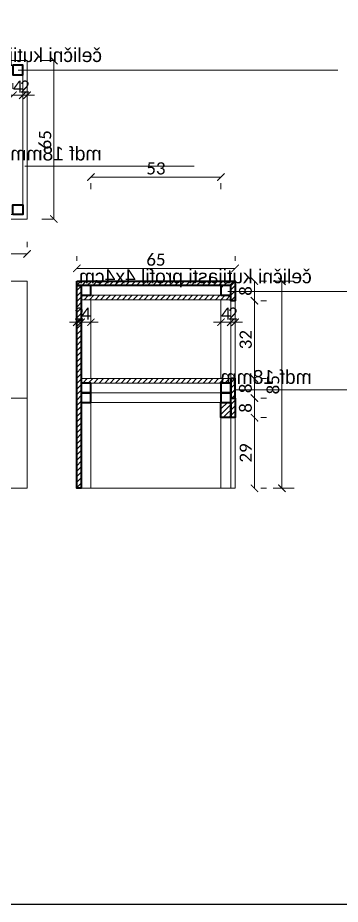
# Model space of a CAD drawing. Header units: centimetres. Extents: x -26724 to 60145, y -23645 to 6771.
# Drawn here: x 2442.5 to 2574.9, y -74.5 to 289.4 of the extents above; entities that cross this region are included whole.
import ezdxf

# ---------------------------------------------------------------- set-up
doc = ezdxf.new("R2010")
doc.units = ezdxf.units.CM
for name, color, linetype, lineweight in [('2.IZGLED', 7, 'Continuous', 13), ('4.KOTE', 88, 'Continuous', 15), ('zid', 7, 'Continuous', 40)]:
    doc.layers.add(name, color=color, linetype=linetype, lineweight=lineweight)
doc.layers.add('3.IZGLED 2', color=7, linetype='Continuous', lineweight=9, true_color=0x4a4a4a)
doc.layers.add('tekst @ 50', color=7, linetype='Continuous')
doc.styles.add('Notes', font='arial.ttf', dxfattribs={"height": 3})
doc.styles.get("Standard").update_dxf_attribs({"font": 'calibri.ttf'})
doc.dimstyles.new('ja 1 30 izgledi zidova', dxfattribs={"dimtxt": 5, "dimasz": 3, "dimexe": 5, "dimexo": 5, "dimgap": 1, "dimtad": 1, "dimdec": 0, "dimtxsty": 'Standard', "dimblk": 'ARCHTICK', "dimcen": 2.5, "dimclrd": 256, "dimclrt": 7, "dimadec": 0, "dimazin": 0, "dimtfac": 1, "dimtdec": 0, "dimtix": 1, "dimtmove": 1, "dimatfit": 3, "dimldrblk": 'ARCHTICK', "dimfxl": 5, "dimfxlon": 1, "dimlwd": 0, "dimlwe": 9, "dimarcsym": 0})
pattern_1 = [(45, (24.0887, -1e-13), (-1.122532, 1.122532), [])]

# ---------------------------------------------------------------- blocks, each defined once
blk = doc.blocks.new('_ArchTick')
at = {"color": 0, "linetype": 'ByBlock', "const_width": 0.15}
blk.add_lwpolyline([(-0.5, -0.5), (0.5, 0.5)], dxfattribs=at)
blk = doc.blocks.new('*D1003')
at = {"layer": '4.KOTE', "color": 0, "lineweight": 9, "transparency": 16777216}
for p, q in [((2466.72, 189.64), (2466.72, 191.5)), ((2531.72, 189.64), (2531.72, 191.5))]:
    blk.add_line(p, q, dxfattribs=at)
at = {"layer": '4.KOTE', "lineweight": 0, "transparency": 16777216}
blk.add_line((2531.72, 186.5), (2466.72, 186.5), dxfattribs=at)
at = {"layer": 'Defpoints', "color": 0, "transparency": 16777216}
for p in [(2466.72, 186.5), (2466.72, 181.24, 54), (2531.72, 181.24, 54)]:
    blk.add_point(p, dxfattribs=at)
at = {"layer": '4.KOTE', "lineweight": 0, "transparency": 16777216, "xscale": 3, "yscale": 3, "zscale": 3, "rotation": 180}
blk.add_blockref('_ArchTick', (2466.72, 186.5), dxfattribs=at)
at = {"layer": '4.KOTE', "lineweight": 0, "transparency": 16777216, "xscale": 3, "yscale": 3, "zscale": 3}
blk.add_blockref('_ArchTick', (2531.72, 186.5), dxfattribs=at)
at = {"layer": '4.KOTE', "color": 7, "transparency": 16777216, "insert": (2499.22, 190.06), "char_height": 5, "attachment_point": 5}
blk.add_mtext('65', dxfattribs=at)
blk = doc.blocks.new('*D1004')
at = {"layer": '4.KOTE', "lineweight": 0, "transparency": 16777216}
blk.add_line((2539.66, 181.24), (2539.66, 173.24), dxfattribs=at)
at = {"layer": '4.KOTE', "color": 0, "lineweight": 9, "transparency": 16777216}
for p, q in [((2542.33, 181.24), (2544.66, 181.24)), ((2542.33, 173.24), (2544.66, 173.24))]:
    blk.add_line(p, q, dxfattribs=at)
at = {"layer": 'Defpoints', "color": 0, "transparency": 16777216}
for p in [(2531.72, 181.24, 54), (2531.72, 173.24, 54), (2539.66, 173.24)]:
    blk.add_point(p, dxfattribs=at)
at = {"layer": '4.KOTE', "lineweight": 0, "transparency": 16777216, "xscale": 3, "yscale": 3, "zscale": 3}
for p, rotation in [((2539.66, 181.24), 90), ((2539.66, 173.24), 270)]:
    blk.add_blockref('_ArchTick', p, dxfattribs=dict(at, rotation=rotation))
at = {"layer": '4.KOTE', "color": 7, "transparency": 16777216, "insert": (2536.1, 177.24), "char_height": 5, "attachment_point": 5, "rotation": 90}
blk.add_mtext('8', dxfattribs=at)
blk = doc.blocks.new('*D1005')
at = {"layer": '4.KOTE', "lineweight": 0, "transparency": 16777216}
blk.add_line((2539.66, 173.24), (2539.66, 141.24), dxfattribs=at)
at = {"layer": '4.KOTE', "color": 0, "lineweight": 9, "transparency": 16777216}
for p, q in [((2542.33, 173.24), (2544.66, 173.24)), ((2542.33, 141.24), (2544.66, 141.24))]:
    blk.add_line(p, q, dxfattribs=at)
at = {"layer": 'Defpoints', "color": 0, "transparency": 16777216}
for p in [(2531.72, 173.24, 54), (2531.72, 141.24, 54), (2539.66, 141.24)]:
    blk.add_point(p, dxfattribs=at)
at = {"layer": '4.KOTE', "lineweight": 0, "transparency": 16777216, "xscale": 3, "yscale": 3, "zscale": 3}
for p, rotation in [((2539.66, 173.24), 90), ((2539.66, 141.24), 270)]:
    blk.add_blockref('_ArchTick', p, dxfattribs=dict(at, rotation=rotation))
at = {"layer": '4.KOTE', "color": 7, "transparency": 16777216, "insert": (2536.1, 157.24), "char_height": 5, "attachment_point": 5, "rotation": 90}
blk.add_mtext('32', dxfattribs=at)
blk = doc.blocks.new('*D1006')
at = {"layer": '4.KOTE', "lineweight": 0, "transparency": 16777216}
blk.add_line((2539.66, 141.24), (2539.66, 133.24), dxfattribs=at)
at = {"layer": '4.KOTE', "color": 0, "lineweight": 9, "transparency": 16777216}
for p, q in [((2542.33, 141.24), (2544.66, 141.24)), ((2542.33, 133.24), (2544.66, 133.24))]:
    blk.add_line(p, q, dxfattribs=at)
at = {"layer": 'Defpoints', "color": 0, "transparency": 16777216}
for p in [(2531.72, 141.24, 54), (2531.72, 133.24, 54), (2539.66, 133.24)]:
    blk.add_point(p, dxfattribs=at)
at = {"layer": '4.KOTE', "lineweight": 0, "transparency": 16777216, "xscale": 3, "yscale": 3, "zscale": 3}
for p, rotation in [((2539.66, 141.24), 90), ((2539.66, 133.24), 270)]:
    blk.add_blockref('_ArchTick', p, dxfattribs=dict(at, rotation=rotation))
at = {"layer": '4.KOTE', "color": 7, "transparency": 16777216, "insert": (2536.1, 137.24), "char_height": 5, "attachment_point": 5, "rotation": 90}
blk.add_mtext('8', dxfattribs=at)
blk = doc.blocks.new('*D1007')
at = {"layer": '4.KOTE', "lineweight": 0, "transparency": 16777216}
blk.add_line((2539.66, 133.24), (2539.66, 125.24), dxfattribs=at)
at = {"layer": '4.KOTE', "color": 0, "lineweight": 9, "transparency": 16777216}
for p, q in [((2542.33, 133.24), (2544.66, 133.24)), ((2542.33, 125.24), (2544.66, 125.24))]:
    blk.add_line(p, q, dxfattribs=at)
at = {"layer": 'Defpoints', "color": 0, "transparency": 16777216}
for p in [(2531.72, 133.24, 54), (2531.72, 125.24, 54), (2539.66, 125.24)]:
    blk.add_point(p, dxfattribs=at)
at = {"layer": '4.KOTE', "lineweight": 0, "transparency": 16777216, "xscale": 3, "yscale": 3, "zscale": 3}
for p, rotation in [((2539.66, 133.24), 90), ((2539.66, 125.24), 270)]:
    blk.add_blockref('_ArchTick', p, dxfattribs=dict(at, rotation=rotation))
at = {"layer": '4.KOTE', "color": 7, "transparency": 16777216, "insert": (2536.1, 129.24), "char_height": 5, "attachment_point": 5, "rotation": 90}
blk.add_mtext('8', dxfattribs=at)
blk = doc.blocks.new('*D1008')
at = {"layer": '4.KOTE', "lineweight": 0, "transparency": 16777216}
blk.add_line((2539.66, 125.24), (2539.66, 96.24), dxfattribs=at)
at = {"layer": '4.KOTE', "color": 0, "lineweight": 9, "transparency": 16777216}
for p, q in [((2542.33, 125.24), (2544.66, 125.24)), ((2542.33, 96.24), (2544.66, 96.24))]:
    blk.add_line(p, q, dxfattribs=at)
at = {"layer": 'Defpoints', "color": 0, "transparency": 16777216}
for p in [(2531.72, 125.24, 54), (2531.72, 96.24, 54), (2539.66, 96.24)]:
    blk.add_point(p, dxfattribs=at)
at = {"layer": '4.KOTE', "lineweight": 0, "transparency": 16777216, "xscale": 3, "yscale": 3, "zscale": 3}
for p, rotation in [((2539.66, 125.24), 90), ((2539.66, 96.24), 270)]:
    blk.add_blockref('_ArchTick', p, dxfattribs=dict(at, rotation=rotation))
at = {"layer": '4.KOTE', "color": 7, "transparency": 16777216, "insert": (2536.1, 110.74), "char_height": 5, "attachment_point": 5, "rotation": 90}
blk.add_mtext('29', dxfattribs=at)
blk = doc.blocks.new('*D1009')
at = {"layer": '4.KOTE', "color": 0, "lineweight": 9, "transparency": 16777216}
for p, q in [((2547.41, 181.24), (2555.96, 181.24)), ((2547.41, 96.24), (2555.96, 96.24))]:
    blk.add_line(p, q, dxfattribs=at)
at = {"layer": '4.KOTE', "lineweight": 0, "transparency": 16777216}
blk.add_line((2550.96, 181.24), (2550.96, 96.24), dxfattribs=at)
at = {"layer": 'Defpoints', "color": 0, "transparency": 16777216}
for p in [(2466.72, 181.24, 54), (2466.72, 96.24, 54), (2550.96, 96.24)]:
    blk.add_point(p, dxfattribs=at)
at = {"layer": '4.KOTE', "lineweight": 0, "transparency": 16777216, "xscale": 3, "yscale": 3, "zscale": 3}
for p, rotation in [((2550.96, 181.24), 90), ((2550.96, 96.24), 270)]:
    blk.add_blockref('_ArchTick', p, dxfattribs=dict(at, rotation=rotation))
at = {"layer": '4.KOTE', "color": 7, "transparency": 16777216, "insert": (2547.4, 138.74), "char_height": 5, "attachment_point": 5, "rotation": 90}
blk.add_mtext('85', dxfattribs=at)
blk = doc.blocks.new('*D1010')
at = {"layer": '4.KOTE', "lineweight": 0, "transparency": 16777216}
for p, q in [((2529.92, 164.39), (2526.92, 164.39)), ((2531.72, 164.39), (2529.92, 164.39)), ((2531.72, 164.39), (2534.72, 164.39))]:
    blk.add_line(p, q, dxfattribs=at)
at = {"layer": '4.KOTE', "color": 0, "lineweight": 9, "transparency": 16777216}
for p, q in [((2529.92, 161.88), (2529.92, 159.39)), ((2531.72, 161.88), (2531.72, 159.39))]:
    blk.add_line(p, q, dxfattribs=at)
at = {"layer": 'Defpoints', "color": 0, "transparency": 16777216}
for p in [(2529.92, 173.24, 54), (2531.72, 173.24, 54), (2529.92, 164.39)]:
    blk.add_point(p, dxfattribs=at)
at = {"layer": '4.KOTE', "lineweight": 0, "transparency": 16777216, "xscale": 3, "yscale": 3, "zscale": 3}
blk.add_blockref('_ArchTick', (2529.92, 164.39), dxfattribs=at)
at = {"layer": '4.KOTE', "lineweight": 0, "transparency": 16777216, "xscale": 3, "yscale": 3, "zscale": 3, "rotation": 180}
blk.add_blockref('_ArchTick', (2531.72, 164.39), dxfattribs=at)
at = {"layer": '4.KOTE', "color": 7, "transparency": 16777216, "insert": (2530.82, 167.92), "char_height": 5, "attachment_point": 5}
blk.add_mtext('2', dxfattribs=at)
blk = doc.blocks.new('*D1011')
at = {"layer": '4.KOTE', "lineweight": 0, "transparency": 16777216}
for p, q in [((2525.92, 164.39), (2522.92, 164.39)), ((2529.92, 164.39), (2525.92, 164.39)), ((2529.92, 164.39), (2532.92, 164.39))]:
    blk.add_line(p, q, dxfattribs=at)
at = {"layer": '4.KOTE', "color": 0, "lineweight": 9, "transparency": 16777216}
for p, q in [((2525.92, 161.94), (2525.92, 159.39)), ((2529.92, 161.88), (2529.92, 159.39))]:
    blk.add_line(p, q, dxfattribs=at)
at = {"layer": 'Defpoints', "color": 0, "transparency": 16777216}
for p in [(2525.92, 173.64, 54), (2529.92, 173.24, 54), (2525.92, 164.39)]:
    blk.add_point(p, dxfattribs=at)
at = {"layer": '4.KOTE', "lineweight": 0, "transparency": 16777216, "xscale": 3, "yscale": 3, "zscale": 3}
blk.add_blockref('_ArchTick', (2525.92, 164.39), dxfattribs=at)
at = {"layer": '4.KOTE', "lineweight": 0, "transparency": 16777216, "xscale": 3, "yscale": 3, "zscale": 3, "rotation": 180}
blk.add_blockref('_ArchTick', (2529.92, 164.39), dxfattribs=at)
at = {"layer": '4.KOTE', "color": 7, "transparency": 16777216, "insert": (2527.92, 167.9), "char_height": 5, "attachment_point": 5}
blk.add_mtext('4', dxfattribs=at)
blk = doc.blocks.new('*D1012')
at = {"layer": '4.KOTE', "lineweight": 0, "transparency": 16777216}
blk.add_line((2525.92, 223.95), (2472.52, 223.95), dxfattribs=at)
at = {"layer": '4.KOTE', "color": 0, "lineweight": 9, "transparency": 16777216}
for p, q in [((2472.52, 221.5), (2472.52, 218.95)), ((2525.92, 221.5), (2525.92, 218.95))]:
    blk.add_line(p, q, dxfattribs=at)
at = {"layer": 'Defpoints', "color": 0, "transparency": 16777216}
for p in [(2472.52, 233.2, 54), (2525.92, 233.2, 54), (2472.52, 223.95)]:
    blk.add_point(p, dxfattribs=at)
at = {"layer": '4.KOTE', "lineweight": 0, "transparency": 16777216, "xscale": 3, "yscale": 3, "zscale": 3, "rotation": 180}
blk.add_blockref('_ArchTick', (2472.52, 223.95), dxfattribs=at)
at = {"layer": '4.KOTE', "lineweight": 0, "transparency": 16777216, "xscale": 3, "yscale": 3, "zscale": 3}
blk.add_blockref('_ArchTick', (2525.92, 223.95), dxfattribs=at)
at = {"layer": '4.KOTE', "color": 7, "transparency": 16777216, "insert": (2499.22, 227.51), "char_height": 5, "attachment_point": 5}
blk.add_mtext('53', dxfattribs=at)
blk = doc.blocks.new('*D1013')
at = {"layer": '4.KOTE', "lineweight": 0, "transparency": 16777216}
for p, q in [((2468.52, 164.39), (2465.52, 164.39)), ((2472.52, 164.39), (2468.52, 164.39)), ((2472.52, 164.39), (2475.52, 164.39))]:
    blk.add_line(p, q, dxfattribs=at)
at = {"layer": '4.KOTE', "color": 0, "lineweight": 9, "transparency": 16777216}
for p, q in [((2468.52, 161.73), (2468.52, 159.39)), ((2472.52, 161.94), (2472.52, 159.39))]:
    blk.add_line(p, q, dxfattribs=at)
at = {"layer": 'Defpoints', "color": 0, "transparency": 16777216}
for p in [(2468.52, 172.36, 54), (2472.52, 173.64, 54), (2468.52, 164.39)]:
    blk.add_point(p, dxfattribs=at)
at = {"layer": '4.KOTE', "lineweight": 0, "transparency": 16777216, "xscale": 3, "yscale": 3, "zscale": 3}
blk.add_blockref('_ArchTick', (2468.52, 164.39), dxfattribs=at)
at = {"layer": '4.KOTE', "lineweight": 0, "transparency": 16777216, "xscale": 3, "yscale": 3, "zscale": 3, "rotation": 180}
blk.add_blockref('_ArchTick', (2472.52, 164.39), dxfattribs=at)
at = {"layer": '4.KOTE', "color": 7, "transparency": 16777216, "insert": (2470.52, 167.9), "char_height": 5, "attachment_point": 5}
blk.add_mtext('4', dxfattribs=at)
blk = doc.blocks.new('*D1014')
at = {"layer": '4.KOTE', "lineweight": 0, "transparency": 16777216}
for p, q in [((2466.74, 164.39), (2463.74, 164.39)), ((2468.52, 164.39), (2466.74, 164.39)), ((2468.52, 164.39), (2471.52, 164.39))]:
    blk.add_line(p, q, dxfattribs=at)
at = {"layer": '4.KOTE', "color": 0, "lineweight": 9, "transparency": 16777216}
for p, q in [((2466.74, 161.69), (2466.74, 159.39)), ((2468.52, 161.73), (2468.52, 159.39))]:
    blk.add_line(p, q, dxfattribs=at)
at = {"layer": 'Defpoints', "color": 0, "transparency": 16777216}
for p in [(2466.74, 172.16, 54), (2468.52, 172.36, 54), (2466.74, 164.39)]:
    blk.add_point(p, dxfattribs=at)
at = {"layer": '4.KOTE', "lineweight": 0, "transparency": 16777216, "xscale": 3, "yscale": 3, "zscale": 3}
blk.add_blockref('_ArchTick', (2466.74, 164.39), dxfattribs=at)
at = {"layer": '4.KOTE', "lineweight": 0, "transparency": 16777216, "xscale": 3, "yscale": 3, "zscale": 3, "rotation": 180}
blk.add_blockref('_ArchTick', (2468.52, 164.39), dxfattribs=at)
at = {"layer": '4.KOTE', "color": 7, "transparency": 16777216, "insert": (2467.63, 167.92), "char_height": 5, "attachment_point": 5}
blk.add_mtext('2', dxfattribs=at)
blk = doc.blocks.new('*D1020')
at = {"layer": '4.KOTE', "color": 0, "lineweight": 9, "transparency": 16777216}
for p, q in [((2266.3, 195.19), (2266.3, 197.44)), ((2446.3, 195.19), (2446.3, 197.44))]:
    blk.add_line(p, q, dxfattribs=at)
at = {"layer": '4.KOTE', "lineweight": 0, "transparency": 16777216}
blk.add_line((2446.3, 192.44), (2266.3, 192.44), dxfattribs=at)
at = {"layer": 'Defpoints', "color": 0, "transparency": 16777216}
for p in [(2266.3, 192.44), (2266.3, 185, 54), (2446.3, 185, 54)]:
    blk.add_point(p, dxfattribs=at)
at = {"layer": '4.KOTE', "lineweight": 0, "transparency": 16777216, "xscale": 3, "yscale": 3, "zscale": 3, "rotation": 180}
blk.add_blockref('_ArchTick', (2266.3, 192.44), dxfattribs=at)
at = {"layer": '4.KOTE', "lineweight": 0, "transparency": 16777216, "xscale": 3, "yscale": 3, "zscale": 3}
blk.add_blockref('_ArchTick', (2446.3, 192.44), dxfattribs=at)
at = {"layer": '4.KOTE', "color": 7, "transparency": 16777216, "insert": (2356.3, 196), "char_height": 5, "attachment_point": 5}
blk.add_mtext('180', dxfattribs=at)
blk = doc.blocks.new('*D1027')
at = {"layer": '4.KOTE', "color": 0, "lineweight": 9, "transparency": 16777216}
for p, q in [((2457.04, 271.76), (2452.32, 271.76)), ((2457.04, 206.76), (2452.32, 206.76))]:
    blk.add_line(p, q, dxfattribs=at)
at = {"layer": '4.KOTE', "lineweight": 0, "transparency": 16777216}
blk.add_line((2457.32, 271.76), (2457.32, 206.76), dxfattribs=at)
at = {"layer": 'Defpoints', "color": 0, "transparency": 16777216}
for p in [(2474.02, 271.76, -40.5), (2457.32, 206.76), (2474.02, 206.76, -40.5)]:
    blk.add_point(p, dxfattribs=at)
at = {"layer": '4.KOTE', "lineweight": 0, "transparency": 16777216, "xscale": 3, "yscale": 3, "zscale": 3}
for p, rotation in [((2457.32, 271.76), 90), ((2457.32, 206.76), 270)]:
    blk.add_blockref('_ArchTick', p, dxfattribs=dict(at, rotation=rotation))
at = {"layer": '4.KOTE', "color": 7, "transparency": 16777216, "insert": (2453.76, 239.26), "char_height": 5, "attachment_point": 5, "rotation": 90}
blk.add_mtext('65', dxfattribs=at)
blk = doc.blocks.new('*D1047')
at = {"layer": '4.KOTE', "color": 0, "lineweight": 9, "transparency": 16777216}
for p, q in [((2440.5, 260.22), (2440.5, 262.56)), ((2444.5, 260.22), (2444.5, 262.56))]:
    blk.add_line(p, q, dxfattribs=at)
at = {"layer": '4.KOTE', "lineweight": 0, "transparency": 16777216}
for p, q in [((2440.5, 257.56), (2437.5, 257.56)), ((2440.5, 257.56), (2444.5, 257.56)), ((2444.5, 257.56), (2447.5, 257.56))]:
    blk.add_line(p, q, dxfattribs=at)
at = {"layer": 'Defpoints', "color": 0, "transparency": 16777216}
for p in [(2444.5, 257.56), (2440.5, 252.82, -40.5), (2444.5, 252.82, -40.5)]:
    blk.add_point(p, dxfattribs=at)
at = {"layer": '4.KOTE', "lineweight": 0, "transparency": 16777216, "xscale": 3, "yscale": 3, "zscale": 3}
blk.add_blockref('_ArchTick', (2440.5, 257.56), dxfattribs=at)
at = {"layer": '4.KOTE', "lineweight": 0, "transparency": 16777216, "xscale": 3, "yscale": 3, "zscale": 3, "rotation": 180}
blk.add_blockref('_ArchTick', (2444.5, 257.56), dxfattribs=at)
at = {"layer": '4.KOTE', "color": 7, "transparency": 16777216, "insert": (2442.5, 261.07), "char_height": 5, "attachment_point": 5}
blk.add_mtext('4', dxfattribs=at)
blk = doc.blocks.new('*D1048')
at = {"layer": '4.KOTE', "color": 0, "lineweight": 9, "transparency": 16777216}
for p, q in [((2444.5, 260.22), (2444.5, 262.56)), ((2446.3, 260.01), (2446.3, 262.56))]:
    blk.add_line(p, q, dxfattribs=at)
at = {"layer": '4.KOTE', "lineweight": 0, "transparency": 16777216}
for p, q in [((2444.5, 257.56), (2441.5, 257.56)), ((2444.5, 257.56), (2446.3, 257.56)), ((2446.3, 257.56), (2449.3, 257.56))]:
    blk.add_line(p, q, dxfattribs=at)
at = {"layer": 'Defpoints', "color": 0, "transparency": 16777216}
for p in [(2446.3, 257.56), (2444.5, 252.82, -40.5), (2446.3, 251.85, -40.5)]:
    blk.add_point(p, dxfattribs=at)
at = {"layer": '4.KOTE', "lineweight": 0, "transparency": 16777216, "xscale": 3, "yscale": 3, "zscale": 3}
blk.add_blockref('_ArchTick', (2444.5, 257.56), dxfattribs=at)
at = {"layer": '4.KOTE', "lineweight": 0, "transparency": 16777216, "xscale": 3, "yscale": 3, "zscale": 3, "rotation": 180}
blk.add_blockref('_ArchTick', (2446.3, 257.56), dxfattribs=at)
at = {"layer": '4.KOTE', "color": 7, "transparency": 16777216, "insert": (2445.4, 261.09), "char_height": 5, "attachment_point": 5}
blk.add_mtext('2', dxfattribs=at)

msp = doc.modelspace()

# ---------------------------------------------------------------- hatches: boundary and pattern name
at = {"layer": '4.KOTE'}
h = msp.add_hatch(dxfattribs=at)
h.set_pattern_fill('ANSI31', color=256, scale=0.5)
h.set_pattern_definition(pattern_1)
h.paths.add_polyline_path([(2466.72, 181.24), (2531.72, 181.24), (2529.92, 179.44), (2466.72, 179.44)])
h.paths.add_polyline_path([(2468.52, 179.44), (2468.52, 96.24), (2466.72, 96.24), (2466.72, 179.44)])
h.paths.add_polyline_path([(2529.92, 179.44), (2531.72, 181.24), (2531.72, 173.24), (2529.92, 173.24)])
h = msp.add_hatch(dxfattribs=at)
h.set_pattern_fill('ANSI31', color=256, scale=0.5)
h.set_pattern_definition(pattern_1)
h.paths.add_polyline_path([(2529.92, 175.44), (2468.52, 175.44), (2468.52, 173.64), (2529.92, 173.64)])
h.paths.add_polyline_path([(2531.72, 141.24), (2529.92, 141.24), (2529.92, 137.44), (2529.92, 135.44), (2529.92, 133.24), (2531.72, 133.24)])
h.paths.add_polyline_path([(2531.72, 133.24), (2529.92, 133.24), (2529.92, 131.44), (2529.92, 125.24), (2531.72, 125.24)])
h.paths.add_polyline_path([(2529.92, 131.44), (2525.92, 131.44), (2525.92, 125.24), (2529.92, 125.24)])
h.paths.add_polyline_path([(2529.92, 141.24), (2468.52, 141.24), (2468.52, 139.44), (2525.92, 139.44), (2529.92, 139.44)])

# ---------------------------------------------------------------- linework, layer by layer
at = {"layer": '2.IZGLED'}
for p, q in [((2446.3, 181.24, 54), (2266.3, 181.24, 54)), ((2468.52, 175.44, 54), (2468.52, 139.44, 54)), ((2468.52, 175.44, 54), (2529.92, 175.44, 54)), ((2525.92, 175.44, 54), (2472.52, 175.44, 54)), ((2529.92, 175.44, 54), (2529.92, 137.44, 54)), ((2468.52, 173.64, 54), (2529.92, 173.64, 54)), ((2472.52, 173.64, 54), (2472.52, 141.24, 54)), ((2525.92, 173.64, 54), (2525.92, 141.24, 54)), ((2468.52, 141.24, 54), (2529.92, 141.24, 54)), ((2468.52, 139.44, 54), (2525.92, 139.44, 54)), ((2529.92, 139.44, 54), (2472.52, 139.44, 54)), ((2472.52, 139.44, 54), (2472.52, 137.44, 54)), ((2525.92, 139.44, 54), (2525.92, 137.44, 54)), ((2525.92, 135.44, 54), (2472.52, 135.44, 54)), ((2266.3, 133.24, 54), (2446.3, 133.24, 54)), ((2472.52, 131.44, 54), (2472.52, 96.24, 54)), ((2525.92, 131.44, 54), (2472.52, 131.44, 54)), ((2472.52, 96.24, 54), (2468.52, 96.24, 54))]:
    msp.add_line(p, q, dxfattribs=at)
for points, elevation in [([(2446.3, 206.76), (2446.3, 271.76), (2266.3, 271.76), (2266.3, 206.76), (2446.3, 206.76)], -40.5), ([(2360.3, 125.24), (2438.3, 125.24), (2438.3, 96.24), (2446.3, 96.24), (2446.3, 181.24)], 54), ([(2525.92, 131.44), (2525.92, 96.24), (2529.92, 96.24), (2529.92, 129.44)], 54)]:
    msp.add_lwpolyline(points, dxfattribs=dict(at, elevation=elevation))
at = {"layer": '2.IZGLED', "elevation": -40.5}
msp.add_lwpolyline([(2444.5, 208.56), (2444.5, 269.96), (2268.1, 269.96), (2268.1, 208.56)], close=True, dxfattribs=at)
at = {"layer": '3.IZGLED 2'}
msp.add_line((2472.52, 96.24, 54), (2525.92, 96.24, 54), dxfattribs=at)
at = {"layer": '3.IZGLED 2', "ltscale": 0.8}
for points in [[(2573.97, 267.83), (2442.64, 267.83)], [(2514.91, 228.38), (2445.41, 228.38)], [(2660.1, 177.03), (2528.76, 177.03)], [(2601.22, 136.7), (2531.72, 136.7)]]:
    msp.add_lwpolyline(points, dxfattribs=at)
at = {"layer": '3.IZGLED 2', "elevation": 54}
for points in [[(2531.72, 173.24), (2531.72, 141.24), (2529.92, 141.24)], [(2531.72, 125.24), (2531.72, 96.24), (2529.92, 96.24)]]:
    msp.add_lwpolyline(points, dxfattribs=at)
at = {"layer": '4.KOTE'}
for p, q in [((2466.72, 181.24, 54), (2531.72, 181.24, 54)), ((2466.86, 96.24, 54), (2466.72, 181.24, 54))]:
    msp.add_line(p, q, dxfattribs=at)
at = {"layer": 'zid', "lineweight": 25, "ltscale": 12}
msp.add_lwpolyline([(1084.44, -74.48), (3482.73, -74.48), (3482.73, 1185.52), (1084.44, 1185.52)], close=True, dxfattribs=at)
at = {"layer": 'zid'}
for points, elevation in [([(2440.5, 269.96), (2440.5, 265.96), (2444.5, 265.96), (2444.5, 269.96)], -40.5), ([(2440.5, 208.56), (2440.5, 212.56), (2444.5, 212.56), (2444.5, 208.56)], -40.5), ([(2466.72, 181.24), (2531.72, 181.24), (2529.92, 179.44), (2466.72, 179.44)], 54), ([(2468.52, 179.44), (2468.52, 175.44), (2472.52, 175.44), (2472.52, 179.44)], 54), ([(2525.92, 179.44), (2525.92, 175.44), (2529.92, 175.44), (2529.92, 179.44)], 54), ([(2468.52, 139.44), (2468.52, 135.44), (2472.52, 135.44), (2472.52, 139.44)], 54), ([(2525.92, 139.44), (2525.92, 135.44), (2529.92, 135.44), (2529.92, 139.44)], 54), ([(2468.52, 135.44), (2468.52, 131.44), (2472.52, 131.44), (2472.52, 135.44)], 54), ([(2525.92, 135.44), (2525.92, 131.44), (2529.92, 131.44), (2529.92, 135.44)], 54)]:
    msp.add_lwpolyline(points, close=True, dxfattribs=dict(at, elevation=elevation))
at = {"layer": 'zid', "elevation": 54}
for points in [[(2468.52, 179.44), (2468.52, 96.24), (2466.72, 96.24), (2466.72, 179.44), (2468.52, 179.44)], [(2529.92, 179.44), (2531.72, 181.24), (2531.72, 173.24), (2529.92, 173.24), (2529.92, 179.44)], [(2529.92, 133.24), (2531.72, 133.24), (2531.72, 141.24), (2529.92, 141.24), (2529.92, 133.24)], [(2529.92, 133.24), (2531.72, 133.24), (2531.72, 125.24), (2529.92, 125.24), (2529.92, 133.24)]]:
    msp.add_lwpolyline(points, dxfattribs=at)
at = {"layer": 'zid', "color": 7, "elevation": 54}
msp.add_lwpolyline([(2529.92, 125.24), (2525.92, 125.24), (2525.92, 131.44), (2529.92, 131.44)], close=True, dxfattribs=at)

# ---------------------------------------------------------------- texts
at = {"layer": 'tekst @ 50', "ltscale": 0.8, "extrusion": (0, 0, -1), "char_height": 7.3734, "attachment_point": 1, "text_direction": (-1, 0, 0), "style": 'Notes'}
for s, insert in [('{\\fArial|b0|i0|c238|p34;\\H0.76978x;čelični kutijasti profil 4x4cm} ', (2477.08, 276.86)), ('{\\H0.76978x;mdf 18mm} ', (2476.89, 236.46)), ('{\\fArial|b0|i0|c238|p34;\\H0.76978x;čelični kutijasti profil 4x4cm} ', (2563.2, 186.06)), ('{\\H0.76978x;mdf 18mm} ', (2563.2, 144.78))]:
    msp.add_mtext_dynamic_manual_height_columns(s, width=290.6445, gutter_width=750, heights=[0], dxfattribs=dict(at, insert=insert))

# ---------------------------------------------------------------- dimensions: what is measured, and where the dimension line sits
at = {"layer": '4.KOTE'}
for base, p1, p2, picture, middle in [((2457.32, 206.76), (2474.02, 271.76, -40.5), (2474.02, 206.76, -40.5), '*D1027', (2453.76, 239.26)), ((2550.96, 96.24), (2466.72, 181.24, 54), (2466.72, 96.24, 54), '*D1009', (2547.4, 138.74)), ((2539.66, 173.24), (2531.72, 181.24, 54), (2531.72, 173.24, 54), '*D1004', (2536.1, 177.24)), ((2539.66, 141.24), (2531.72, 173.24, 54), (2531.72, 141.24, 54), '*D1005', (2536.1, 157.24)), ((2539.66, 133.24), (2531.72, 141.24, 54), (2531.72, 133.24, 54), '*D1006', (2536.1, 137.24)), ((2539.66, 125.24), (2531.72, 133.24, 54), (2531.72, 125.24, 54), '*D1007', (2536.1, 129.24)), ((2539.66, 96.24), (2531.72, 125.24, 54), (2531.72, 96.24, 54), '*D1008', (2536.1, 110.74))]:
    dim = msp.add_linear_dim(base=base, p1=p1, p2=p2, angle=90, dimstyle='ja 1 30 izgledi zidova', dxfattribs=at)
    dim.commit()
    dim.dimension.update_dxf_attribs({"geometry": picture, "text_midpoint": middle})
for base, p1, p2, picture, middle in [((2444.5, 257.56), (2440.5, 252.82, -40.5), (2444.5, 252.82, -40.5), '*D1047', (2442.5, 261.07)), ((2446.3, 257.56), (2444.5, 252.82, -40.5), (2446.3, 251.85, -40.5), '*D1048', (2445.4, 261.09)), ((2472.52, 223.95), (2525.92, 233.2, 54), (2472.52, 233.2, 54), '*D1012', (2499.22, 227.51)), ((2266.3, 192.44), (2446.3, 185, 54), (2266.3, 185, 54), '*D1020', (2356.3, 196)), ((2466.72, 186.5), (2531.72, 181.24, 54), (2466.72, 181.24, 54), '*D1003', (2499.22, 190.06)), ((2466.74, 164.39), (2468.52, 172.36, 54), (2466.74, 172.16, 54), '*D1014', (2467.63, 167.92)), ((2468.52, 164.39), (2472.52, 173.64, 54), (2468.52, 172.36, 54), '*D1013', (2470.52, 167.9)), ((2525.92, 164.39), (2529.92, 173.24, 54), (2525.92, 173.64, 54), '*D1011', (2527.92, 167.9)), ((2529.92, 164.39), (2531.72, 173.24, 54), (2529.92, 173.24, 54), '*D1010', (2530.82, 167.92))]:
    dim = msp.add_linear_dim(base=base, p1=p1, p2=p2, dimstyle='ja 1 30 izgledi zidova', dxfattribs=at)
    dim.commit()
    dim.dimension.update_dxf_attribs({"geometry": picture, "text_midpoint": middle})

doc.saveas('drawing.dxf')
